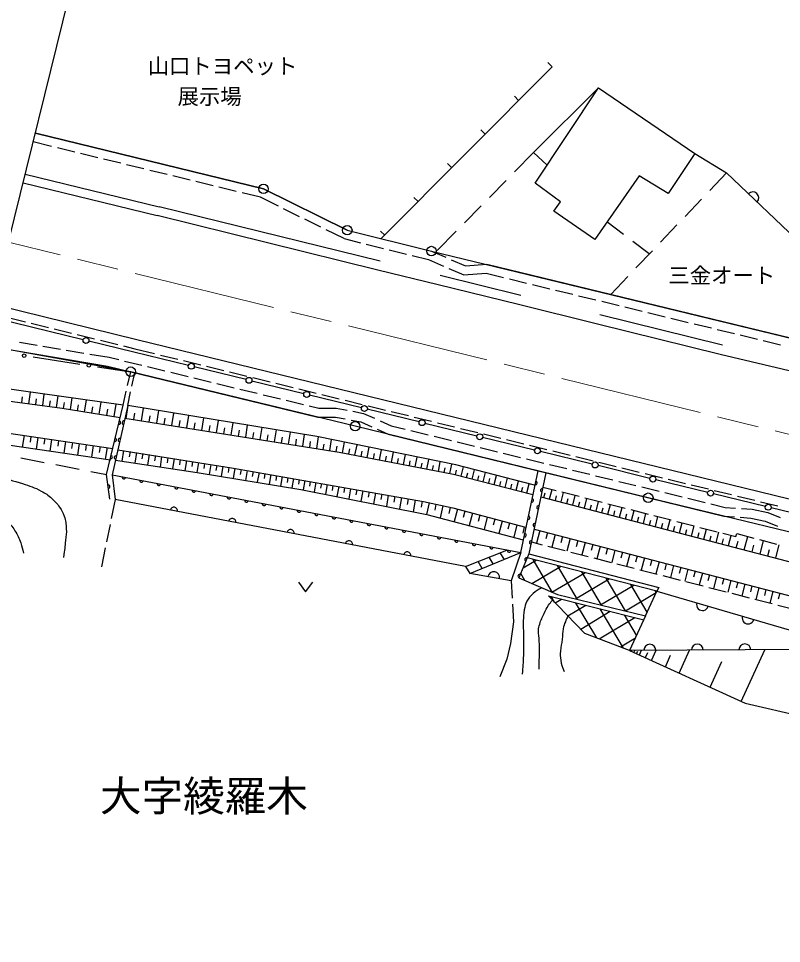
# Model space of a CAD drawing. Units: millimetres at full size, sheet at 1:1000; details may follow other scales. Extents: x 40000 to 680000, y 20000 to 380000.
# Drawn here: x 72808 to 137040, y 263000 to 340847 of the extents above; entities that cross this region are included whole.
import ezdxf
from ezdxf.enums import TextEntityAlignment as Align

# ---------------------------------------------------------------- set-up
doc = ezdxf.new("R2010")
doc.units = ezdxf.units.MM
doc.header["$LTSCALE"] = 1000
doc.linetypes.add('CHAIN', pattern=[18.5, 12, -1.5, 3.5, -1.5])
for name, color, linetype, lineweight in [('M-BGD', 7, 'Continuous', 25), ('M-BMK', 2, 'CHAIN', 13), ('M-BMK-HTXT', 7, 'Continuous', 13), ('M-BMK-OTRS', 5, 'Continuous', 25), ('M-BMK-ROW', 30, 'Continuous', 25), ('M-STR-STRC', 7, 'Continuous', 25)]:
    doc.layers.add(name, color=color, linetype=linetype, lineweight=lineweight)
doc.styles.add('ＭＳ ゴシック', font='')
doc.styles.get('ＭＳ ゴシック').set_extended_font_data('MS Gothic')

msp = doc.modelspace()

# ---------------------------------------------------------------- hatches: boundary and pattern name
at = {"layer": 'M-BGD'}
h = msp.add_hatch(dxfattribs=at)
h.set_pattern_fill('USER', color=256, style=0, pattern_type=2)
h.set_pattern_definition([(30.585, (121091, 292819), (-763.23, 1291.3), []), (120.585, (121091, 292819), (-1291.3, -763.23), [])])
h.paths.add_polyline_path([(115635, 295454), (126553, 292648), (125595, 290583), (118195, 292360), (114939, 293773)])
h = msp.add_hatch(dxfattribs=at)
h.set_pattern_fill('USER', color=256, style=0, pattern_type=2)
h.set_pattern_definition([(30.925, (122857, 289345), (-770.86, 1286.77), []), (120.925, (122857, 289345), (-1286.77, -770.86), [])])
h.paths.add_polyline_path([(117413, 292263), (125441, 290250), (124251, 287670), (120487, 289100)])

# ---------------------------------------------------------------- linework, layer by layer
for p, q in [((117732, 336792), (117377, 337144)), ((117732, 336792), (103353, 322318)), ((116153, 329556), (121636, 335017)), ((116302, 326978), (121636, 335017)), ((121636, 335017), (129747, 329485)), ((114913, 333954), (114558, 334307)), ((93433, 326506), (74233, 331184)), ((112094, 331117), (111739, 331469)), ((75599, 330079), (74053, 330456)), ((77542, 329606), (76084, 329961)), ((79485, 329133), (78028, 329488)), ((114555, 327930), (116153, 329556)), ((116153, 329556), (117316, 328506)), ((129747, 329485), (127498, 326110)), ((129747, 329485), (132420, 327867)), ((81428, 328659), (79971, 329014)), ((83371, 328186), (81914, 328541)), ((109275, 328279), (108920, 328631)), ((73384, 327735), (84658, 324986)), ((85314, 327712), (83857, 328067)), ((132420, 327867), (130995, 326369)), ((149094, 311948), (132420, 327867)), ((87258, 327239), (85800, 327594)), ((89201, 326765), (87743, 327120)), ((112452, 325791), (113854, 327217)), ((118445, 325415), (116302, 326978)), ((125065, 327599), (121324, 322257)), ((127498, 326110), (125065, 327599)), ((91144, 326292), (89687, 326647)), ((100486, 323029), (93433, 326506)), ((93175, 325797), (91630, 326174)), ((94683, 325054), (93175, 325797)), ((106456, 325441), (106101, 325794)), ((117887, 324622), (118445, 325415)), ((130306, 325645), (128927, 324196)), ((103259, 320438), (84658, 324986)), ((96477, 324169), (95131, 324832)), ((110349, 323652), (111751, 325078)), ((121324, 322257), (117887, 324622)), ((98271, 323285), (96925, 323948)), ((100227, 322320), (98719, 323064)), ((123731, 322676), (122349, 323721)), ((128237, 323472), (126859, 322023)), ((100227, 322320), (101594, 321981)), ((100486, 323029), (107570, 321273)), ((103637, 322604), (103282, 322956)), ((108049, 321313), (109648, 322939)), ((102079, 321861), (103535, 321500)), ((125911, 321028), (124529, 322073)), ((104020, 321380), (105476, 321019)), ((105962, 320899), (107328, 320560)), ((107570, 321273), (108770, 320749)), ((126169, 321299), (124790, 319850)), ((107328, 320560), (108585, 320012)), ((109229, 320549), (110429, 320025)), ((110429, 320025), (112226, 320165)), ((112226, 320165), (148824, 311284)), ((115086, 317540), (108319, 319213)), ((109043, 319811), (110300, 319263)), ((110300, 319263), (112165, 319408)), ((112165, 319408), (113643, 319049)), ((114129, 318931), (115586, 318577)), ((116072, 318460), (117530, 318106)), ((124101, 319126), (122676, 317629)), ((118016, 317988), (119474, 317634)), ((119959, 317516), (121417, 317163)), ((121903, 317045), (123361, 316691)), ((123847, 316573), (125304, 316219)), ((125790, 316101), (127248, 315748)), ((71932, 315672), (73389, 315314)), ((132067, 313350), (121739, 315900)), ((127734, 315630), (129192, 315276)), ((73874, 315195), (75331, 314837)), ((75817, 314718), (77274, 314360)), ((129677, 315158), (131135, 314804)), ((131621, 314687), (133079, 314333)), ((77759, 314241), (79216, 313884)), ((79701, 313764), (81158, 313407)), ((133565, 314215), (135022, 313861)), ((135508, 313743), (136966, 313390)), ((70583, 313227), (80290, 311601)), ((72890, 313601), (74369, 313353)), ((74862, 313271), (76342, 313023)), ((81644, 313288), (82590, 313055)), ((82590, 313055), (84268, 312645)), ((74030, 312361), (77985, 311765)), ((76835, 312940), (78314, 312692)), ((78807, 312610), (80441, 312336)), ((80441, 312336), (81250, 312139)), ((84753, 312527), (86211, 312171)), ((79468, 311542), (82257, 311122)), ((80290, 311601), (98005, 307292)), ((81736, 312021), (83194, 311667)), ((83679, 311548), (85137, 311194)), ((86696, 312052), (88153, 311696)), ((88639, 311577), (90096, 311221)), ((81989, 309958), (82257, 311122)), ((82354, 309905), (82602, 311039)), ((85623, 311076), (87080, 310721)), ((90582, 311102), (92039, 310746)), ((92525, 310628), (93982, 310272)), ((81609, 308306), (69038, 310082)), ((87566, 310603), (89024, 310249)), ((89509, 310130), (90967, 309776)), ((94468, 310153), (95925, 309797)), ((68793, 309088), (76475, 308050)), ((73678, 308428), (73810, 309408)), ((74846, 308270), (74977, 309243)), ((76005, 308113), (76136, 309079)), ((81609, 308306), (81877, 309471)), ((81999, 308284), (82247, 309417)), ((91453, 309658), (92910, 309303)), ((93396, 309185), (94854, 308831)), ((96410, 309678), (97868, 309322)), ((98353, 309204), (99810, 308848)), ((73090, 308507), (73156, 308997)), ((74262, 308349), (74328, 308835)), ((75425, 308191), (75491, 308675)), ((76592, 308031), (76671, 308518)), ((77176, 307936), (77334, 308910)), ((77775, 307839), (77856, 308338)), ((78375, 307741), (78537, 308740)), ((79604, 307542), (79770, 308566)), ((80863, 307338), (81034, 308387)), ((81865, 307191), (82037, 308277)), ((97937, 305661), (81999, 308284)), ((95339, 308713), (96797, 308358)), ((100296, 308729), (101753, 308373)), ((76475, 308050), (81357, 307257)), ((78989, 307642), (79072, 308154)), ((80233, 307440), (80319, 307965)), ((82512, 307089), (82597, 307628)), ((83159, 306987), (83329, 308065)), ((84442, 306784), (84611, 307854)), ((85716, 306583), (85883, 307644)), ((97283, 308240), (98092, 308043)), ((98092, 308043), (99555, 308053)), ((99555, 308053), (100463, 307882)), ((100955, 307789), (101863, 307618)), ((101863, 307618), (102790, 307200)), ((102239, 308254), (103696, 307898)), ((104182, 307779), (105639, 307423)), ((81758, 307208), (99796, 304361)), ((83801, 306886), (83885, 307420)), ((85079, 306684), (85163, 307214)), ((86347, 306484), (86430, 307010)), ((86979, 306384), (87145, 307437)), ((87606, 306285), (87688, 306807)), ((88233, 306186), (88398, 307231)), ((89477, 305990), (89640, 307026)), ((90711, 305795), (90873, 306823)), ((98005, 307292), (99488, 307302)), ((99488, 307302), (100316, 307146)), ((100808, 307054), (101636, 306897)), ((101636, 306897), (102555, 306483)), ((103246, 306994), (104174, 306576)), ((106125, 307305), (107582, 306949)), ((108068, 306830), (109525, 306474)), ((68156, 306500), (80756, 304658)), ((88855, 306088), (88937, 306606)), ((90094, 305892), (90175, 306406)), ((91323, 305698), (91404, 306208)), ((91935, 305601), (92097, 306622)), ((92543, 305506), (92623, 306012)), ((93151, 305410), (93310, 306422)), ((94356, 305219), (94515, 306224)), ((95552, 305031), (95710, 306027)), ((103010, 306278), (103929, 305864)), ((104174, 306576), (105362, 306286)), ((105848, 306167), (107305, 305811)), ((110010, 306355), (111468, 305999)), ((73273, 305752), (73131, 304783)), ((73854, 305667), (73783, 305183)), ((74435, 305582), (74293, 304613)), ((75017, 305497), (74946, 305013)), ((75599, 305412), (75457, 304442)), ((76181, 305327), (76110, 304842)), ((76763, 305242), (76621, 304271)), ((93753, 305315), (93833, 305817)), ((94954, 305125), (95033, 305623)), ((96146, 304937), (96224, 305431)), ((96739, 304843), (96895, 305832)), ((97325, 304751), (97402, 305239)), ((97911, 304658), (98065, 305635)), ((109611, 303280), (97937, 305661)), ((99023, 304483), (99170, 305410)), ((100088, 304304), (100260, 305187)), ((103929, 305864), (132178, 298962)), ((107791, 305692), (109248, 305336)), ((109733, 305218), (111191, 304862)), ((111953, 305881), (113410, 305525)), ((113896, 305406), (115353, 305050)), ((71902, 304964), (80555, 303694)), ((77345, 305157), (77275, 304672)), ((77928, 305072), (77786, 304100)), ((78511, 304987), (78440, 304501)), ((79094, 304901), (78952, 303929)), ((79677, 304816), (79606, 304330)), ((80261, 304731), (80118, 303758)), ((81165, 304557), (90908, 303016)), ((81659, 304479), (81517, 303582)), ((82197, 304394), (82126, 303945)), ((98467, 304570), (98540, 305034)), ((99556, 304399), (99627, 304843)), ((100612, 304202), (100697, 304639)), ((101136, 304100), (101306, 304974)), ((101654, 303999), (101738, 304431)), ((102173, 303899), (102341, 304763)), ((103198, 303699), (103364, 304554)), ((111676, 304743), (113133, 304387)), ((115839, 304931), (117296, 304575)), ((117782, 304456), (119239, 304100)), ((73005, 303870), (74968, 303489)), ((80965, 303665), (87856, 302630)), ((82735, 304309), (82595, 303420)), ((83269, 304224), (83198, 303780)), ((83802, 304140), (83663, 303260)), ((84330, 304056), (84261, 303616)), ((84859, 303973), (84721, 303101)), ((85382, 303890), (85313, 303454)), ((85905, 303807), (85769, 302943)), ((86424, 303725), (86355, 303293)), ((86942, 303643), (86807, 302787)), ((99796, 304361), (109435, 302487)), ((102686, 303799), (102769, 304226)), ((103705, 303601), (103787, 304023)), ((104212, 303502), (104377, 304347)), ((104714, 303405), (104795, 303823)), ((105215, 303307), (105378, 304143)), ((105712, 303211), (105792, 303624)), ((106208, 303114), (106368, 303941)), ((107189, 302924), (107348, 303741)), ((113619, 304268), (115076, 303912)), ((115562, 303794), (117019, 303438)), ((119725, 303982), (121182, 303626)), ((75950, 303299), (77913, 302919)), ((87456, 303562), (87388, 303134)), ((87969, 303481), (87835, 302633)), ((88478, 303400), (88411, 302976)), ((88986, 303320), (88852, 302469)), ((89497, 303239), (89430, 302814)), ((90007, 303158), (89872, 302305)), ((90519, 303077), (90452, 302650)), ((91031, 302994), (90881, 302142)), ((90908, 303016), (106906, 300195)), ((91543, 302904), (91468, 302478)), ((106698, 303019), (106778, 303428)), ((107674, 302829), (107753, 303234)), ((108159, 302735), (108316, 303544)), ((108639, 302642), (108717, 303042)), ((109119, 302549), (109275, 303348)), ((109593, 302447), (109693, 302839)), ((116250, 301564), (109611, 303280)), ((110064, 302327), (110263, 303111)), ((111000, 302089), (111198, 302870)), ((117505, 303319), (118962, 302963)), ((119448, 302844), (120905, 302488)), ((121667, 303507), (123125, 303151)), ((123610, 303032), (125067, 302676)), ((78895, 302729), (80214, 302473)), ((80692, 302444), (80939, 300362)), ((87856, 302630), (96582, 301222)), ((92054, 302814), (91906, 301977)), ((92556, 302725), (92483, 302307)), ((93059, 302637), (92914, 301814)), ((93552, 302550), (93480, 302138)), ((94046, 302463), (93903, 301654)), ((94531, 302377), (94459, 301973)), ((95016, 302292), (94876, 301498)), ((95492, 302208), (95422, 301811)), ((95968, 302124), (95831, 301344)), ((109435, 302487), (116100, 300793)), ((110532, 302208), (110631, 302598)), ((111466, 301971), (111565, 302359)), ((111932, 301853), (112129, 302629)), ((112396, 301735), (112494, 302121)), ((112859, 301617), (113056, 302390)), ((113782, 301382), (113978, 302151)), ((115099, 295894), (116542, 302782)), ((121391, 302370), (122848, 302014)), ((125553, 302558), (127010, 302201)), ((127496, 302083), (128953, 301727)), ((96436, 302041), (96368, 301651)), ((96904, 301959), (96768, 301185)), ((97368, 301877), (97300, 301490)), ((97832, 301795), (97692, 301001)), ((98309, 301711), (98239, 301314)), ((98785, 301627), (98641, 300812)), ((99274, 301541), (99202, 301133)), ((99762, 301455), (99615, 300618)), ((100264, 301366), (100190, 300948)), ((100766, 301278), (100615, 300419)), ((113321, 301500), (113419, 301884)), ((114242, 301266), (114339, 301648)), ((114701, 301149), (114896, 301914)), ((115158, 301033), (115255, 301414)), ((115615, 300916), (115809, 301678)), ((116961, 301413), (118061, 301131)), ((123333, 301895), (124791, 301539)), ((125276, 301420), (126733, 301064)), ((129439, 301608), (130896, 301252)), ((96582, 301222), (107187, 299110)), ((101281, 301187), (101205, 300758)), ((101796, 301096), (101641, 300215)), ((102325, 301003), (102247, 300562)), ((102854, 300910), (102694, 300005)), ((103396, 300814), (103317, 300362)), ((103939, 300718), (103775, 299790)), ((104496, 300620), (104414, 300156)), ((105053, 300522), (104885, 299569)), ((116790, 300600), (169084, 286962)), ((117033, 300537), (117138, 300940)), ((117516, 300411), (117727, 301217)), ((118002, 300284), (118108, 300689)), ((118488, 300158), (118699, 300967)), ((118545, 301007), (119998, 300634)), ((119464, 299903), (119676, 300716)), ((120482, 300509), (121935, 300136)), ((127219, 300945), (128676, 300589)), ((131382, 301133), (132839, 300777)), ((133324, 300659), (134782, 300303)), ((80939, 300362), (80612, 298755)), ((110449, 294719), (80939, 300362)), ((105625, 300421), (105541, 299944)), ((106197, 300320), (106024, 299342)), ((106784, 300217), (106698, 299727)), ((106906, 300195), (109382, 299654)), ((107367, 300094), (107154, 299117)), ((107954, 299966), (107847, 299478)), ((108540, 299838), (108316, 298813)), ((118976, 300030), (119082, 300437)), ((119954, 299775), (120060, 300184)), ((120444, 299647), (120657, 300464)), ((120936, 299519), (121043, 299929)), ((121429, 299391), (121643, 300211)), ((122418, 299133), (122633, 299957)), ((122419, 300012), (123872, 299639)), ((129162, 300471), (130619, 300115)), ((131105, 299996), (132293, 299706)), ((135267, 300184), (136724, 299828)), ((107187, 299110), (115297, 296976)), ((109155, 299704), (109044, 299191)), ((109382, 299654), (115491, 298029)), ((109766, 299552), (109488, 298505)), ((110395, 299385), (110256, 298861)), ((111023, 299218), (110746, 298174)), ((111650, 299051), (111511, 298529)), ((121923, 299262), (122031, 299674)), ((122915, 299003), (123023, 299417)), ((123412, 298873), (123628, 299702)), ((123911, 298743), (124020, 299159)), ((124356, 299515), (125809, 299142)), ((124411, 298613), (124628, 299445)), ((125414, 298351), (125632, 299187)), ((126294, 299017), (127747, 298644)), ((132178, 298962), (133070, 298902)), ((132293, 299706), (133179, 299647)), ((133678, 299613), (134564, 299554)), ((134564, 299554), (135876, 299275)), ((135876, 299275), (136935, 298841)), ((80512, 298265), (80213, 296795)), ((112276, 298885), (111999, 297844)), ((112900, 298719), (112762, 298198)), ((113525, 298552), (113249, 297515)), ((114147, 298387), (114009, 297868)), ((114770, 298221), (114494, 297187)), ((124912, 298482), (125021, 298900)), ((125918, 298220), (126027, 298640)), ((126421, 298088), (126641, 298928)), ((126928, 297956), (127038, 298378)), ((127434, 297824), (127654, 298668)), ((128231, 298520), (129684, 298147)), ((128451, 297559), (128672, 298407)), ((133569, 298869), (134461, 298809)), ((134461, 298809), (135654, 298555)), ((135654, 298555), (136708, 298123)), ((115390, 298056), (115252, 297539)), ((116214, 297874), (168615, 284191)), ((116698, 297748), (116420, 296681)), ((117338, 297580), (117199, 297047)), ((117978, 297413), (117701, 296353)), ((127942, 297692), (128053, 298116)), ((128962, 297426), (129073, 297852)), ((129473, 297293), (129695, 298144)), ((129986, 297159), (130098, 297586)), ((130168, 298023), (131621, 297650)), ((130499, 297025), (130722, 297880)), ((131531, 296756), (131755, 297615)), ((132105, 297525), (133205, 297243)), ((133205, 297243), (133274, 297495)), ((133274, 297495), (134698, 297117)), ((115986, 296792), (116879, 296564)), ((118614, 297247), (118475, 296717)), ((119250, 297081), (118975, 296027)), ((119882, 296916), (119745, 296389)), ((120515, 296751), (120241, 295703)), ((131015, 296890), (131127, 297320)), ((132049, 296621), (132161, 297052)), ((132567, 296486), (132792, 297349)), ((133235, 296311), (133380, 296868)), ((133903, 296137), (134193, 297251)), ((135182, 296988), (136631, 296603)), ((135232, 295791), (135521, 296898)), ((80114, 296305), (79787, 294698)), ((110449, 294719), (113929, 296116)), ((110813, 294150), (115099, 295894)), ((113711, 295329), (113360, 295888)), ((117363, 296440), (118816, 296068)), ((119301, 295944), (120754, 295572)), ((121144, 296587), (121007, 296063)), ((121773, 296423), (121500, 295380)), ((122398, 296259), (122262, 295738)), ((123023, 296096), (122752, 295060)), ((123645, 295934), (123509, 295416)), ((134567, 295964), (134712, 296518)), ((135893, 295618), (136037, 296169)), ((136554, 295446), (136841, 296547)), ((111837, 294566), (111515, 295147)), ((112780, 294950), (112442, 295519)), ((126553, 292648), (115635, 295454)), ((115775, 295792), (126706, 292948)), ((121238, 295448), (122691, 295076)), ((124266, 295771), (123997, 294741)), ((124884, 295610), (124750, 295095)), ((125502, 295449), (125235, 294425)), ((126117, 295288), (125983, 294776)), ((126731, 295128), (126465, 294109)), ((110449, 294719), (110813, 294150)), ((123176, 294952), (124629, 294580)), ((125113, 294456), (126566, 294084)), ((127342, 294968), (127209, 294459)), ((127953, 294809), (127689, 293796)), ((128561, 294650), (128428, 294144)), ((129168, 294491), (128905, 293485)), ((129772, 294334), (129640, 293830)), ((114286, 293529), (114366, 292056)), ((114939, 293773), (118195, 292360)), ((127051, 293960), (128504, 293588)), ((130376, 294176), (130114, 293175)), ((130976, 294019), (130846, 293519)), ((131577, 293863), (131317, 292868)), ((132174, 293707), (132044, 293209)), ((132771, 293551), (132512, 292561)), ((96378, 293396), (96978, 292596)), ((96978, 292596), (97578, 293396)), ((126706, 292948), (126553, 292648)), ((128988, 293464), (130442, 293092)), ((130926, 292968), (132379, 292596)), ((133364, 293396), (133235, 292901)), ((133958, 293241), (133701, 292257)), ((134548, 293087), (134420, 292595)), ((135138, 292933), (134883, 291955)), ((135725, 292779), (135597, 292290)), ((120487, 289100), (117413, 292263)), ((117413, 292263), (125441, 290250)), ((118195, 292360), (125595, 290583)), ((125595, 290583), (126553, 292648)), ((126553, 292648), (142305, 288027)), ((132863, 292472), (134317, 292100)), ((134801, 291976), (136254, 291604)), ((136312, 292626), (136058, 291654)), ((136895, 292474), (136768, 291988)), ((114393, 291557), (114473, 290084)), ((136738, 291480), (138192, 291108)), ((125595, 290583), (124251, 287670)), ((114473, 290084), (114239, 288243)), ((124251, 287670), (120487, 289100)), ((114239, 288243), (113910, 286933)), ((141956, 287747), (124251, 287670)), ((124251, 287670), (133977, 283217)), ((124390, 287607), (124428, 287692)), ((124617, 287503), (124694, 287672)), ((124846, 287398), (124933, 287589)), ((125075, 287293), (125249, 287675)), ((125590, 287057), (125786, 287487)), ((126105, 286821), (126498, 287680)), ((127264, 286291), (127707, 287257)), ((128424, 285760), (129309, 287692)), ((133643, 283370), (135635, 287719)), ((113910, 286933), (113328, 285446)), ((131034, 284565), (132029, 286740)), ((133977, 283217), (166972, 275610))]:
    msp.add_line(p, q, dxfattribs=at)
for points in [[(80503, 300406), (80214, 302473), (81609, 308306)], [(81999, 308284), (80692, 302444), (115099, 295894)], [(117215, 302618), (115775, 295792), (114939, 293773)], [(115099, 295894), (114286, 293529), (110813, 294150)]]:
    msp.add_lwpolyline(points, dxfattribs=at)
for centre in [(73288, 312472), (78727, 311654)]:
    msp.add_circle(centre, 150, dxfattribs=at)
for centre, radius, start, end in [((134628, 325758), 500, 316.32752, 136.32752), ((81261, 306848), 150, 256.54418, 76.54418), ((81673, 306827), 150, 77.38812, 257.38812), ((80911, 305390), 150, 256.54418, 76.54418), ((81345, 305364), 150, 77.38812, 257.38812), ((80562, 303931), 150, 256.54418, 76.54418), ((81018, 303900), 150, 77.38812, 257.38812), ((81687, 302254), 150, 169.22151, 349.22151), ((80358, 301440), 150, 277.95606, 97.95606), ((83160, 301974), 150, 169.22151, 349.22151), ((84634, 301693), 150, 169.22151, 349.22151), ((86107, 301413), 150, 169.22151, 349.22151), ((116329, 301766), 150, 258.17018, 78.17018), ((116906, 301150), 150, 78.08229, 258.08229), ((87581, 301132), 150, 169.22151, 349.22151), ((89055, 300852), 150, 169.22151, 349.22151), ((90528, 300571), 150, 169.22151, 349.22151), ((85894, 299414), 300, 349.17566, 169.17566), ((92002, 300291), 150, 169.22151, 349.22151), ((93475, 300010), 150, 169.22151, 349.22151), ((94949, 299730), 150, 169.22151, 349.22151), ((116022, 300298), 150, 258.17018, 78.17018), ((116596, 299682), 150, 78.08229, 258.08229), ((96422, 299449), 150, 169.22151, 349.22151), ((97896, 299169), 150, 169.22151, 349.22151), ((115714, 298830), 150, 258.17018, 78.17018), ((90805, 298475), 300, 349.17566, 169.17566), ((99369, 298888), 150, 169.22151, 349.22151), ((100843, 298608), 150, 169.22151, 349.22151), ((102316, 298327), 150, 169.22151, 349.22151), ((116286, 298215), 150, 78.08229, 258.08229), ((95716, 297536), 300, 349.17566, 169.17566), ((103790, 298047), 150, 169.22151, 349.22151), ((105263, 297766), 150, 169.22151, 349.22151), ((106737, 297486), 150, 169.22151, 349.22151), ((115407, 297362), 150, 258.17018, 78.17018), ((100627, 296597), 300, 349.17566, 169.17566), ((108210, 297205), 150, 169.22151, 349.22151), ((109684, 296925), 150, 169.22151, 349.22151), ((111158, 296644), 150, 169.22151, 349.22151), ((115976, 296747), 150, 78.08229, 258.08229), ((105538, 295658), 300, 349.17566, 169.17566), ((112631, 296363), 150, 169.22151, 349.22151), ((114105, 296083), 150, 169.22151, 349.22151), ((115574, 295308), 150, 67.50702, 247.50702), ((112810, 293793), 500, 349.85661, 169.85661), ((115000, 293922), 150, 67.50702, 247.50702), ((130391, 291522), 500, 163.64967, 343.64967), ((134229, 290396), 500, 163.64967, 343.64967), ((125956, 287678), 500, 0.24711, 180.24711), ((129956, 287695), 500, 0.24711, 180.24711), ((133956, 287712), 500, 0.24711, 180.24711)]:
    msp.add_arc(centre, radius, start, end, dxfattribs=at)
for points, knots in [([(67327, 303136), (68042, 303028), (68498, 302886), (69263, 302714), (69956, 302559), (70341, 302457), (71029, 302279), (71860, 302065), (72335, 301973), (73148, 301700), (73777, 301488), (74149, 301402), (74729, 301080), (75096, 300877), (75299, 300747), (75606, 300462), (75888, 300200), (76043, 300043), (76262, 299727), (76453, 299451), (76542, 299279), (76652, 298962), (76791, 298560), (76804, 298312), (76834, 297888), (76861, 297513), (76799, 297303), (76766, 296929), (76717, 296365), (76687, 296180), (76592, 295491)], [0, 0, 0, 0, 1, 1, 1, 2, 2, 2, 3, 3, 3, 4, 4, 4, 5, 5, 5, 6, 6, 6, 7, 7, 7, 8, 8, 8, 9, 9, 9, 10, 10, 10, 10]), ([(66775, 300889), (67443, 300752), (67842, 300607), (68516, 300366), (69257, 300100), (69666, 299922), (70357, 299544), (70907, 299243), (71241, 299095), (71708, 298676), (72066, 298356), (72254, 298150), (72508, 297741), (72742, 297363), (72850, 297133), (72996, 296713), (73110, 296385), (73143, 296255), (73225, 295853)], [0, 0, 0, 0, 1, 1, 1, 2, 2, 2, 3, 3, 3, 4, 4, 4, 5, 5, 5, 6, 6, 6, 6]), ([(116869, 292935), (116520, 292748), (116386, 292679), (116130, 292445), (115889, 292224), (115748, 292090), (115598, 291800), (115463, 291541), (115440, 291370), (115383, 291084), (115312, 290723), (115312, 290513), (115299, 290145), (115280, 289642), (115320, 289361), (115324, 288858), (115328, 288404), (115326, 288150), (115317, 287697), (115308, 287209), (115304, 286936), (115271, 286449), (115251, 286146), (115244, 286045), (115208, 285672)], [0, 0, 0, 0, 1, 1, 1, 2, 2, 2, 3, 3, 3, 4, 4, 4, 5, 5, 5, 6, 6, 6, 7, 7, 7, 8, 8, 8, 8]), ([(116627, 286085), (116648, 286709), (116654, 286873), (116657, 287378), (116659, 287793), (116662, 288026), (116649, 288441), (116637, 288797), (116570, 288994), (116585, 289350), (116595, 289560), (116628, 289677), (116685, 289879), (116787, 290244), (116905, 290429), (117069, 290771), (117200, 291047), (117268, 291207), (117436, 291462), (117554, 291641), (117601, 291705), (117762, 291903)], [0, 0, 0, 0, 1, 1, 1, 2, 2, 2, 3, 3, 3, 4, 4, 4, 5, 5, 5, 6, 6, 6, 7, 7, 7, 7]), ([(119066, 290563), (118952, 290342), (118919, 290274), (118844, 290082), (118755, 289855), (118710, 289724), (118662, 289486), (118594, 289149), (118632, 288949), (118590, 288608), (118542, 288215), (118446, 288004), (118426, 287609), (118411, 287312), (118412, 287144), (118453, 286850), (118507, 286467), (118579, 286318), (118746, 285903)], [0, 0, 0, 0, 1, 1, 1, 2, 2, 2, 3, 3, 3, 4, 4, 4, 5, 5, 5, 6, 6, 6, 6])]:
    msp.add_open_spline(points, degree=3, knots=knots, dxfattribs=at)
at = {"layer": 'M-BMK'}
msp.add_line((202062, 289998), (71977, 322020), dxfattribs=at)
at = {"layer": 'M-BMK-OTRS'}
msp.add_line((71977, 322020), (79147, 351150), dxfattribs=at)
at = {"layer": 'M-BMK-ROW'}
for points in [[(74233, 331184), (93433, 326506), (100486, 323029), (107570, 321273), (148824, 311284), (149809, 311790), (245597, 288298)], [(310299, 253746), (307683, 253735), (270190, 264276), (262894, 267048), (233049, 274483), (200034, 282502), (169092, 290015), (144824, 295900), (125826, 300514), (101150, 306534), (82257, 311122), (69863, 313346)]]:
    msp.add_lwpolyline(points, dxfattribs=at)
for centre in [(93433, 326506), (100486, 323029), (107570, 321273), (82257, 311122), (101150, 306534), (125826, 300514)]:
    msp.add_circle(centre, 400, dxfattribs=at)
at = {"layer": 'M-STR-STRC'}
for p, q in [((73204, 327007), (84481, 324257)), ((103069, 319660), (84481, 324257)), ((108127, 318436), (103069, 319660)), ((114894, 316764), (108127, 318436)), ((70692, 316800), (82780, 313832)), ((121547, 315123), (114894, 316764)), ((78246, 313813), (70672, 315672)), ((131875, 312573), (121547, 315123)), ((82780, 313832), (160449, 294855)), ((82518, 312764), (78731, 313694)), ((87111, 311642), (82518, 312764)), ((138154, 311079), (131875, 312573)), ((91968, 310455), (87596, 311523)), ((96825, 309268), (92454, 310336)), ((101682, 308081), (97311, 309150)), ((106539, 306895), (102168, 307963)), ((111396, 305708), (107025, 306776)), ((116253, 304521), (111882, 305589)), ((121110, 303334), (116739, 304402)), ((125968, 302147), (121596, 303216)), ((130825, 300961), (126453, 302029)), ((135682, 299774), (131310, 300842)), ((140539, 298587), (136168, 299655))]:
    msp.add_line(p, q, dxfattribs=at)
for centre in [(78489, 313753), (87354, 311582), (92211, 310396), (97068, 309209), (101925, 308022), (106782, 306835), (111639, 305648), (116496, 304462), (121353, 303275), (126210, 302088), (131068, 300901), (135925, 299714)]:
    msp.add_circle(centre, 250, dxfattribs=at)

# ---------------------------------------------------------------- texts
at = {"layer": 'M-BGD', "style": 'ＭＳ ゴシック'}
for s, p in [('山口トヨペット', (89982, 336847)), ('展示場', (88898, 334281)), ('三金オート', (132011, 319228))]:
    msp.add_text(s, height=1320, dxfattribs=at).set_placement(p, align=Align.MIDDLE_CENTER)
at = {"layer": 'M-BMK-HTXT', "style": 'ＭＳ ゴシック'}
msp.add_text('大字綾羅木', height=2566, dxfattribs=at).set_placement((88419, 275413), align=Align.MIDDLE_CENTER)

doc.saveas('drawing.dxf')
